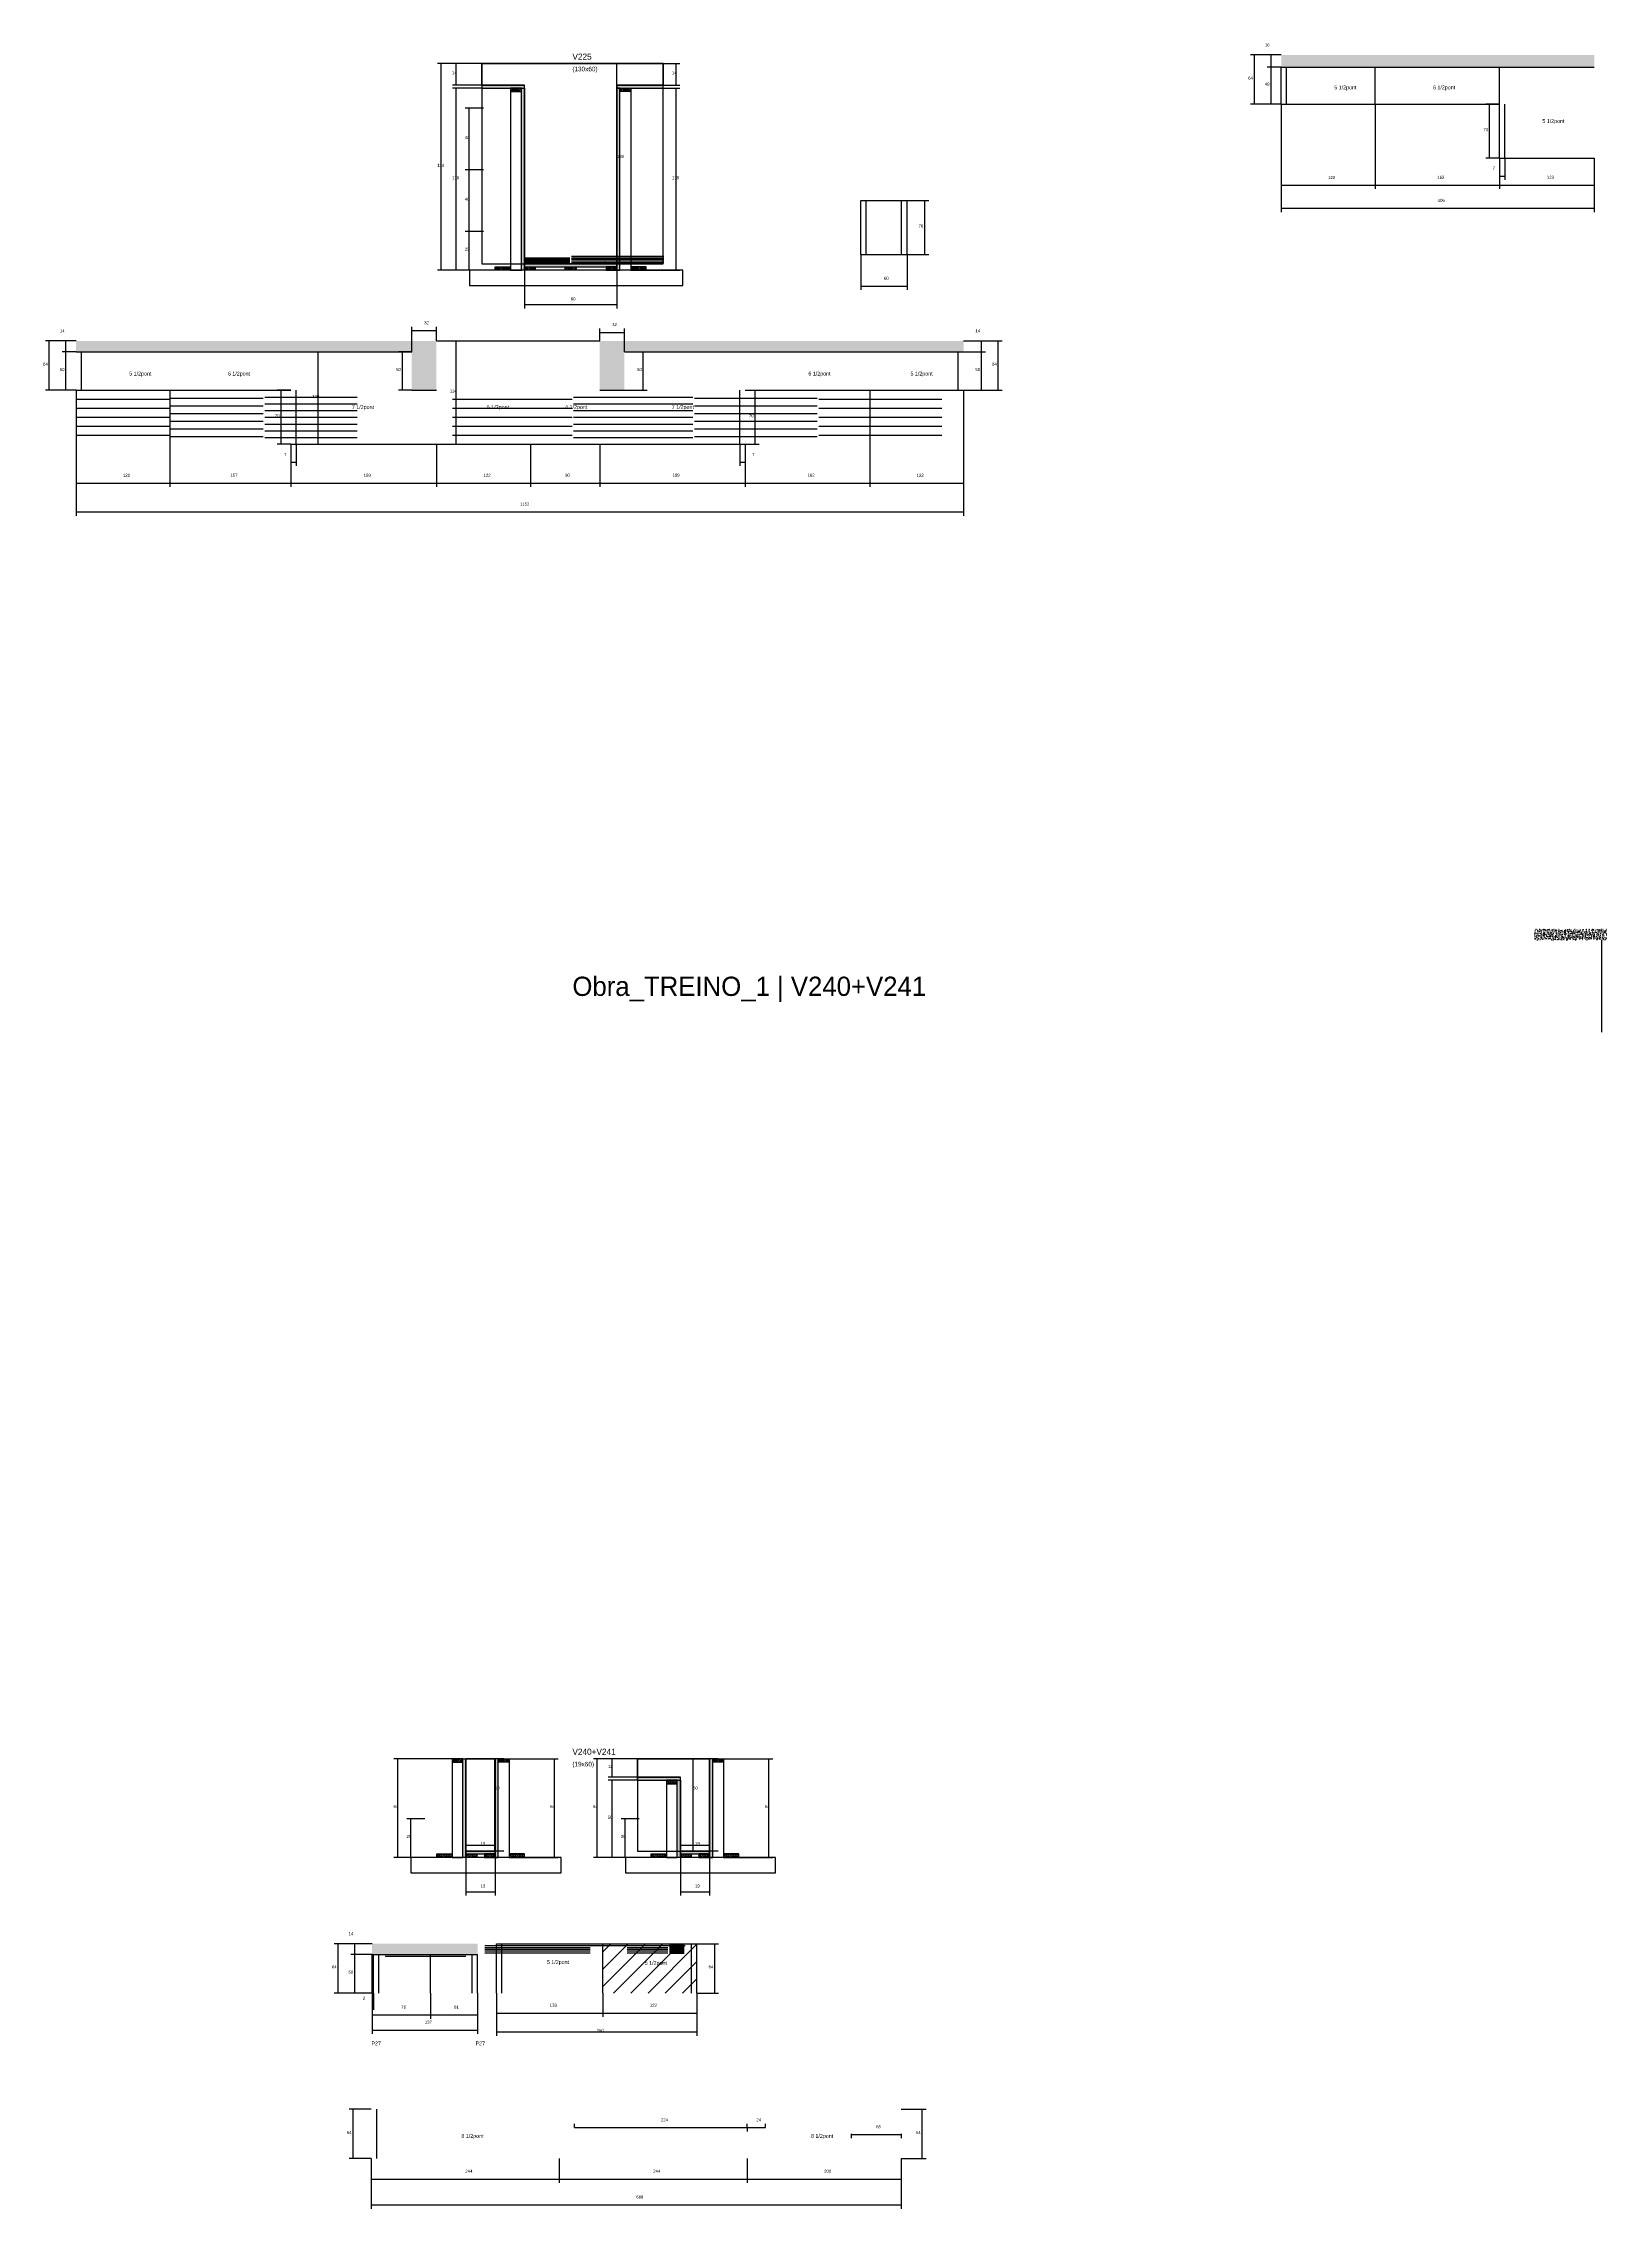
# Model space of a CAD drawing. Header units: metres. Extents: x -2848 to 22762, y -49062 to 1016.
# Drawn here: x 12113 to 14143, y -18184 to -15374 of the extents above; entities that cross this region are included whole.
import ezdxf

# ---------------------------------------------------------------- set-up
doc = ezdxf.new("R2010")
doc.units = ezdxf.units.M
for name, color, linetype in [('CONCRETO', 251, 'Continuous'), ('COTA', 4, 'Continuous'), ('Cota Seção (2x)', 4, 'Continuous'), ('Hachura', 253, 'Continuous'), ('LABEL_ID', 3, 'Continuous'), ('Madeira', 126, 'Continuous'), ('NOMENCLATURA', 7, 'Continuous'), ('Painéis', 200, 'Continuous'), ('REAPROVEITAMENTO', 251, 'Continuous'), ('SARR_2.2x7', 40, 'Continuous'), ('Texto Seção', 7, 'Continuous')]:
    doc.layers.add(name, color=color, linetype=linetype)

msp = doc.modelspace()

# ---------------------------------------------------------------- hatches: boundary and pattern name
at = {"layer": 'COTA'}
h = msp.add_hatch(dxfattribs=at)
h.set_pattern_fill('AR-CONC', scale=0.03)
h.paths.add_polyline_path([(14126.8, -15404.7), (14126.8, -15388.7), (14126.8, -15388.7), (13720.3, -15388.7), (13720.3, -15388.7), (13720.3, -15404.7), (13720.3, -15404.7), (14126.8, -15404.7)])
h = msp.add_hatch(dxfattribs=at)
h.set_pattern_fill('AR-CONC', scale=0.03)
h.paths.add_polyline_path([(12155.5, -15774), (12591.5, -15774), (12591.5, -15774), (12591.5, -15824), (12591.5, -15824), (12623.5, -15824), (12623.5, -15824), (12623.5, -15760), (12623.5, -15760), (12155.5, -15760), (12155.5, -15760), (12155.5, -15774)])
h = msp.add_hatch(dxfattribs=at)
h.set_pattern_fill('AR-CONC', scale=0.03)
h.paths.add_polyline_path([(13308, -15774), (12867.5, -15774), (12867.5, -15774), (12867.5, -15824), (12867.5, -15824), (12835.5, -15824), (12835.5, -15824), (12835.5, -15760), (12835.5, -15760), (13308, -15760), (13308, -15760), (13308, -15774)])
h = msp.add_hatch(dxfattribs=at)
h.set_pattern_fill('AR-CONC', scale=0.03)
h.paths.add_polyline_path([(14049, -16523.2), (14049, -16537.2), (14049, -16537.2), (14143, -16537.2), (14143, -16537.2), (14143, -16523.2), (14143, -16523.2), (14049, -16523.2)])
h = msp.add_hatch(dxfattribs=at)
h.set_pattern_fill('AR-CONC', scale=0.03)
h.paths.add_polyline_path([(12676.8, -17840.1), (12539.8, -17840.1), (12539.8, -17840.1), (12539.8, -17854.1), (12539.8, -17854.1), (12676.8, -17854.1), (12676.8, -17854.1), (12676.8, -17840.1)])
at = {"layer": 'Hachura'}
h = msp.add_hatch(color=8, dxfattribs=at)
h.dxf.hatch_style = 1
h.paths.add_polyline_path([(12737.8, -15432), (12737.8, -15428), (12737.8, -15428), (12682.2, -15428), (12682.2, -15428), (12682.2, -15432), (12682.2, -15432), (12737.8, -15432)])
h = msp.add_hatch(color=8, dxfattribs=at)
h.dxf.hatch_style = 1
h.paths.add_polyline_path([(12917.8, -15432), (12917.8, -15428), (12917.8, -15428), (12857.8, -15428), (12857.8, -15428), (12857.8, -15432), (12857.8, -15432), (12917.8, -15432)])
h = msp.add_hatch(dxfattribs=at)
h.set_pattern_fill('ANSI31', scale=0.5)
h.paths.add_polyline_path([(12733.8, -15436.4), (12733.8, -15432), (12733.8, -15432), (12719.8, -15432), (12719.8, -15432), (12719.8, -15436.4), (12719.8, -15436.4), (12733.8, -15436.4)])
h = msp.add_hatch(color=8, dxfattribs=at)
h.dxf.hatch_style = 1
h.paths.add_polyline_path([(12733.8, -15432), (12737.8, -15432), (12737.8, -15432), (12737.8, -15668), (12737.8, -15668), (12733.8, -15668), (12733.8, -15668), (12733.8, -15432)])
h = msp.add_hatch(color=8, dxfattribs=at)
h.dxf.hatch_style = 1
h.paths.add_polyline_path([(12861.8, -15432), (12857.8, -15432), (12857.8, -15432), (12857.8, -15668), (12857.8, -15668), (12861.8, -15668), (12861.8, -15668), (12861.8, -15432)])
h = msp.add_hatch(dxfattribs=at)
h.set_pattern_fill('ANSI31', scale=0.5)
h.paths.add_polyline_path([(12861.8, -15436.4), (12861.8, -15432), (12861.8, -15432), (12875.8, -15432), (12875.8, -15432), (12875.8, -15436.4), (12875.8, -15436.4), (12861.8, -15436.4)])
h = msp.add_hatch(dxfattribs=at)
h.set_pattern_fill('ANSI31', scale=0.5)
h.paths.add_polyline_path([(12699.8, -15668), (12699.8, -15663.6), (12699.8, -15663.6), (12719.8, -15663.6), (12719.8, -15663.6), (12719.8, -15668), (12719.8, -15668), (12699.8, -15668)])
h = msp.add_hatch(color=8, dxfattribs=at)
h.dxf.hatch_style = 1
h.paths.add_polyline_path([(12857.8, -15663.6), (12857.8, -15660), (12857.8, -15660), (12737.8, -15660), (12737.8, -15660), (12737.8, -15663.6), (12737.8, -15663.6), (12857.8, -15663.6)])
h = msp.add_hatch(dxfattribs=at)
h.set_pattern_fill('ANSI31', scale=0.5)
h.paths.add_polyline_path([(12737.8, -15668), (12737.8, -15663.6), (12737.8, -15663.6), (12751.8, -15663.6), (12751.8, -15663.6), (12751.8, -15668), (12751.8, -15668), (12737.8, -15668)])
h = msp.add_hatch(dxfattribs=at)
h.set_pattern_fill('ANSI31', scale=0.5)
h.paths.add_polyline_path([(12790.8, -15668), (12790.8, -15663.6), (12790.8, -15663.6), (12804.8, -15663.6), (12804.8, -15663.6), (12804.8, -15668), (12804.8, -15668), (12790.8, -15668)])
h = msp.add_hatch(dxfattribs=at)
h.set_pattern_fill('ANSI31', scale=0.5)
h.paths.add_polyline_path([(12857.8, -15668), (12857.8, -15663.6), (12857.8, -15663.6), (12843.8, -15663.6), (12843.8, -15663.6), (12843.8, -15668), (12843.8, -15668), (12857.8, -15668)])
h = msp.add_hatch(dxfattribs=at)
h.set_pattern_fill('ANSI31', scale=0.5)
h.paths.add_polyline_path([(12895.8, -15668), (12895.8, -15663.6), (12895.8, -15663.6), (12875.8, -15663.6), (12875.8, -15663.6), (12875.8, -15668), (12875.8, -15668), (12895.8, -15668)])
h = msp.add_hatch(dxfattribs=at)
h.set_pattern_fill('ANSI31', scale=0.5)
h.paths.add_polyline_path([(12657.8, -17604.4), (12657.8, -17600), (12657.8, -17600), (12643.8, -17600), (12643.8, -17600), (12643.8, -17604.4), (12643.8, -17604.4), (12657.8, -17604.4)])
h = msp.add_hatch(color=8, dxfattribs=at)
h.dxf.hatch_style = 1
h.paths.add_polyline_path([(12657.8, -17600), (12661.8, -17600), (12661.8, -17600), (12661.8, -17728), (12661.8, -17728), (12657.8, -17728), (12657.8, -17728), (12657.8, -17600)])
h = msp.add_hatch(color=8, dxfattribs=at)
h.dxf.hatch_style = 1
h.paths.add_polyline_path([(12703.8, -17600), (12699.8, -17600), (12699.8, -17600), (12699.8, -17728), (12699.8, -17728), (12703.8, -17728), (12703.8, -17728), (12703.8, -17600)])
h = msp.add_hatch(dxfattribs=at)
h.set_pattern_fill('ANSI31', scale=0.5)
h.paths.add_polyline_path([(12703.8, -17604.4), (12703.8, -17600), (12703.8, -17600), (12717.8, -17600), (12717.8, -17600), (12717.8, -17604.4), (12717.8, -17604.4), (12703.8, -17604.4)])
h = msp.add_hatch(color=8, dxfattribs=at)
h.dxf.hatch_style = 1
h.paths.add_polyline_path([(12982.2, -17600), (12978.2, -17600), (12978.2, -17600), (12978.2, -17728), (12978.2, -17728), (12982.2, -17728), (12982.2, -17728), (12982.2, -17600)])
h = msp.add_hatch(dxfattribs=at)
h.set_pattern_fill('ANSI31', scale=0.5)
h.paths.add_polyline_path([(12982.2, -17604.4), (12982.2, -17600), (12982.2, -17600), (12996.2, -17600), (12996.2, -17600), (12996.2, -17604.4), (12996.2, -17604.4), (12982.2, -17604.4)])
h = msp.add_hatch(color=8, dxfattribs=at)
h.dxf.hatch_style = 1
h.paths.add_polyline_path([(12940.2, -17628), (12940.2, -17624), (12940.2, -17624), (12884.6, -17624), (12884.6, -17624), (12884.6, -17628), (12884.6, -17628), (12940.2, -17628)])
h = msp.add_hatch(dxfattribs=at)
h.set_pattern_fill('ANSI31', scale=0.5)
h.paths.add_polyline_path([(12936.2, -17632.4), (12936.2, -17628), (12936.2, -17628), (12922.2, -17628), (12922.2, -17628), (12922.2, -17632.4), (12922.2, -17632.4), (12936.2, -17632.4)])
h = msp.add_hatch(color=8, dxfattribs=at)
h.dxf.hatch_style = 1
h.paths.add_polyline_path([(12936.2, -17628), (12940.2, -17628), (12940.2, -17628), (12940.2, -17728), (12940.2, -17728), (12936.2, -17728), (12936.2, -17728), (12936.2, -17628)])
h = msp.add_hatch(dxfattribs=at)
h.set_pattern_fill('ANSI31', scale=0.5)
h.paths.add_polyline_path([(12623.8, -17728), (12623.8, -17723.6), (12623.8, -17723.6), (12643.8, -17723.6), (12643.8, -17723.6), (12643.8, -17728), (12643.8, -17728), (12623.8, -17728)])
h = msp.add_hatch(color=8, dxfattribs=at)
h.dxf.hatch_style = 1
h.paths.add_polyline_path([(12699.8, -17723.6), (12699.8, -17720), (12699.8, -17720), (12661.8, -17720), (12661.8, -17720), (12661.8, -17723.6), (12661.8, -17723.6), (12699.8, -17723.6)])
h = msp.add_hatch(dxfattribs=at)
h.set_pattern_fill('ANSI31', scale=0.5)
h.paths.add_polyline_path([(12661.8, -17728), (12661.8, -17723.6), (12661.8, -17723.6), (12675.8, -17723.6), (12675.8, -17723.6), (12675.8, -17728), (12675.8, -17728), (12661.8, -17728)])
h = msp.add_hatch(dxfattribs=at)
h.set_pattern_fill('ANSI31', scale=0.5)
h.paths.add_polyline_path([(12699.8, -17728), (12699.8, -17723.6), (12699.8, -17723.6), (12685.8, -17723.6), (12685.8, -17723.6), (12685.8, -17728), (12685.8, -17728), (12699.8, -17728)])
h = msp.add_hatch(dxfattribs=at)
h.set_pattern_fill('ANSI31', scale=0.5)
h.paths.add_polyline_path([(12737.8, -17728), (12737.8, -17723.6), (12737.8, -17723.6), (12717.8, -17723.6), (12717.8, -17723.6), (12717.8, -17728), (12717.8, -17728), (12737.8, -17728)])
h = msp.add_hatch(dxfattribs=at)
h.set_pattern_fill('ANSI31', scale=0.5)
h.paths.add_polyline_path([(12902.2, -17728), (12902.2, -17723.6), (12902.2, -17723.6), (12922.2, -17723.6), (12922.2, -17723.6), (12922.2, -17728), (12922.2, -17728), (12902.2, -17728)])
h = msp.add_hatch(color=8, dxfattribs=at)
h.dxf.hatch_style = 1
h.paths.add_polyline_path([(12978.2, -17723.6), (12978.2, -17720), (12978.2, -17720), (12940.2, -17720), (12940.2, -17720), (12940.2, -17723.6), (12940.2, -17723.6), (12978.2, -17723.6)])
h = msp.add_hatch(dxfattribs=at)
h.set_pattern_fill('ANSI31', scale=0.5)
h.paths.add_polyline_path([(12940.2, -17728), (12940.2, -17723.6), (12940.2, -17723.6), (12954.2, -17723.6), (12954.2, -17723.6), (12954.2, -17728), (12954.2, -17728), (12940.2, -17728)])
h = msp.add_hatch(dxfattribs=at)
h.set_pattern_fill('ANSI31', scale=0.5)
h.paths.add_polyline_path([(12978.2, -17728), (12978.2, -17723.6), (12978.2, -17723.6), (12964.2, -17723.6), (12964.2, -17723.6), (12964.2, -17728), (12964.2, -17728), (12978.2, -17728)])
h = msp.add_hatch(dxfattribs=at)
h.set_pattern_fill('ANSI31', scale=0.5)
h.paths.add_polyline_path([(13016.2, -17728), (13016.2, -17723.6), (13016.2, -17723.6), (12996.2, -17723.6), (12996.2, -17723.6), (12996.2, -17728), (12996.2, -17728), (13016.2, -17728)])
at = {"layer": 'REAPROVEITAMENTO'}
h = msp.add_hatch(dxfattribs=at)
h.set_pattern_fill('ANSI31', scale=5)
h.paths.add_polyline_path([(12839.5, -17840.1), (12839.5, -17904.1), (12839.5, -17904.1), (12961.5, -17904.1), (12961.5, -17904.1), (12961.5, -17840.1), (12961.5, -17840.1), (12839.5, -17840.1)])

# ---------------------------------------------------------------- linework, layer by layer
at = {"layer": 'CONCRETO'}
for points in [[(12682.2, -15428), (12682.2, -15400), (12917.8, -15400), (12917.8, -15428), (12857.8, -15428), (12857.8, -15660), (12737.8, -15660), (12737.8, -15428)], [(12682.2, -15660), (12917.8, -15660), (12917.8, -15400), (12682.2, -15400)], [(12661.8, -17600), (12661.8, -17600), (12699.8, -17600), (12699.8, -17628), (12699.8, -17628), (12699.8, -17720), (12661.8, -17720), (12661.8, -17600)], [(12661.8, -17720), (12699.8, -17720), (12699.8, -17600), (12661.8, -17600)], [(12884.6, -17624), (12884.6, -17600), (12978.2, -17600), (12978.2, -17628), (12978.2, -17628), (12978.2, -17720), (12940.2, -17720), (12940.2, -17624)], [(12884.6, -17720), (12978.2, -17720), (12978.2, -17600), (12884.6, -17600)]]:
    msp.add_lwpolyline(points, close=True, dxfattribs=at)
at = {"layer": 'COTA'}
for p, q in [((12682.2, -15400), (12624.8, -15400)), ((12629.8, -15668), (12629.8, -15400)), ((12682.2, -15400), (12644.1, -15400)), ((12649.1, -15428), (12649.1, -15400)), ((12917.8, -15400), (12939.6, -15400)), ((12934.6, -15428), (12934.6, -15400)), ((13720.3, -15388.7), (13680.6, -15388.7)), ((13685.6, -15452.7), (13685.6, -15388.7)), ((13720.3, -15388.7), (13702.2, -15388.7)), ((13707.2, -15404.7), (13707.2, -15388.7)), ((12682.2, -15428), (12644.1, -15428)), ((12917.8, -15428), (12939.6, -15428)), ((13720.3, -15404.7), (13702.2, -15404.7)), ((12682.2, -15432), (12644.1, -15432)), ((12649.1, -15668), (12649.1, -15432)), ((12917.8, -15432), (12939.6, -15432)), ((12934.6, -15668), (12934.6, -15432)), ((13720.3, -15452.7), (13680.6, -15452.7)), ((13720.3, -15452.7), (13720.3, -15562.7)), ((13842.3, -15452.7), (13842.3, -15562.7)), ((13842.3, -15452.7), (13842.3, -15562.7)), ((12684.5, -15458), (12660.9, -15458)), ((12665.9, -15538), (12665.9, -15458)), ((12684.5, -15538), (12660.9, -15538)), ((12684.5, -15538), (12660.9, -15538)), ((12665.9, -15618), (12665.9, -15538)), ((14003.8, -15522.7), (14003.8, -15562.7)), ((14003.8, -15522.7), (14003.8, -15550.9)), ((14010.8, -15522.7), (14010.8, -15550.9)), ((13720.3, -15557.7), (13842.3, -15557.7)), ((13842.3, -15557.7), (14003.8, -15557.7)), ((14003.8, -15545.9), (14010.8, -15545.9)), ((12684.5, -15618), (12660.9, -15618)), ((12684.5, -15618), (12660.9, -15618)), ((12665.9, -15668), (12665.9, -15618)), ((13174.5, -15647.8), (13174.5, -15693.7)), ((13234.5, -15647.8), (13234.5, -15693.7)), ((12704.2, -15668), (12624.8, -15668)), ((12704.2, -15668), (12644.1, -15668)), ((12684.5, -15668), (12660.9, -15668)), ((12737.8, -15668), (12737.8, -15717.7)), ((12857.8, -15668), (12857.8, -15717.7)), ((12891.4, -15668), (12939.6, -15668)), ((13174.5, -15688.7), (13234.5, -15688.7)), ((12737.8, -15712.7), (12857.8, -15712.7)), ((12155.5, -15760), (12115.8, -15760)), ((12120.8, -15824), (12120.8, -15760)), ((12155.5, -15760), (12137.4, -15760)), ((12142.4, -15774), (12142.4, -15760)), ((13308, -15760), (13336.4, -15760)), ((13308, -15760), (13358, -15760)), ((13331.4, -15774), (13331.4, -15760)), ((13353, -15824), (13353, -15760)), ((12155.5, -15774), (12137.4, -15774)), ((13308, -15774), (13336.4, -15774)), ((12155.5, -15824), (12115.8, -15824)), ((12155.5, -15824), (12155.5, -15949.3)), ((12155.5, -15824), (12155.5, -15986.8)), ((12277.5, -15824), (12277.5, -15949.3)), ((12277.5, -15824), (12277.5, -15949.3)), ((13186, -15824), (13186, -15949.3)), ((13186, -15824), (13186, -15949.3)), ((13308, -15824), (13308, -15986.8)), ((13308, -15824), (13308, -15949.3)), ((13308, -15824), (13358, -15824)), ((12434.5, -15894), (12434.5, -15949.3)), ((12434.5, -15894), (12434.5, -15922.2)), ((12441.5, -15894), (12441.5, -15922.2)), ((13017.5, -15894), (13017.5, -15922.2)), ((13024.5, -15894), (13024.5, -15949.3)), ((13024.5, -15894), (13024.5, -15922.2)), ((12434.5, -15917.2), (12441.5, -15917.2)), ((13017.5, -15917.2), (13024.5, -15917.2)), ((12155.5, -15944.3), (12277.5, -15944.3)), ((12277.5, -15944.3), (12434.5, -15944.3)), ((13024.5, -15944.3), (13186, -15944.3)), ((13186, -15944.3), (13308, -15944.3)), ((12155.5, -15981.8), (13308, -15981.8)), ((12643.8, -17600), (12568.2, -17600)), ((12573.2, -17728), (12573.2, -17600)), ((12717.8, -17600), (12781.7, -17600)), ((12776.7, -17728), (12776.7, -17600)), ((12884.6, -17600), (12827.2, -17600)), ((12832.2, -17728), (12832.2, -17600)), ((12884.6, -17600), (12846.6, -17600)), ((12851.6, -17624), (12851.6, -17600)), ((12996.2, -17600), (13060.1, -17600)), ((13055.1, -17728), (13055.1, -17600)), ((12884.6, -17624), (12846.6, -17624)), ((12884.6, -17628), (12846.6, -17628)), ((12851.6, -17728), (12851.6, -17628)), ((12608.5, -17678), (12585, -17678)), ((12590, -17728), (12590, -17678)), ((12886.9, -17678), (12863.4, -17678)), ((12868.4, -17728), (12868.4, -17678)), ((12628.2, -17728), (12568.2, -17728)), ((12608.5, -17728), (12585, -17728)), ((12661.8, -17728), (12661.8, -17777.7)), ((12699.8, -17728), (12699.8, -17777.7)), ((12733.4, -17728), (12781.7, -17728)), ((12906.6, -17728), (12827.2, -17728)), ((12906.6, -17728), (12846.6, -17728)), ((12886.9, -17728), (12863.4, -17728)), ((12940.2, -17728), (12940.2, -17777.7)), ((12978.2, -17728), (12978.2, -17777.7)), ((13011.8, -17728), (13060.1, -17728)), ((12661.8, -17772.7), (12699.8, -17772.7)), ((12940.2, -17772.7), (12978.2, -17772.7)), ((12539.8, -17840.1), (12490.8, -17840.1)), ((12495.8, -17904.1), (12495.8, -17840.1)), ((12539.8, -17840.1), (12512.4, -17840.1)), ((12517.4, -17854.1), (12517.4, -17840.1)), ((12961.5, -17840.1), (12989.9, -17840.1)), ((12984.9, -17904.1), (12984.9, -17840.1)), ((12539.8, -17854.1), (12512.4, -17854.1)), ((12539.8, -17854.1), (12512.4, -17854.1)), ((12517.4, -17904.1), (12517.4, -17854.1)), ((12539.8, -17904.1), (12490.8, -17904.1)), ((12539.8, -17904.1), (12512.4, -17904.1)), ((12539.8, -17904.1), (12539.8, -17937.4)), ((12539.8, -17904.1), (12539.8, -17957.2)), ((12539.8, -17904.1), (12539.8, -17925.8)), ((12539.8, -17920.8), (12541.8, -17920.8)), ((12541.8, -17904.1), (12541.8, -17925.8)), ((12615.8, -17904.1), (12615.8, -17937.4)), ((12615.8, -17904.1), (12615.8, -17937.4)), ((12676.8, -17904.1), (12676.8, -17937.4)), ((12676.8, -17904.1), (12676.8, -17957.2)), ((12701.5, -17904.1), (12701.5, -17935.1)), ((12701.5, -17904.1), (12701.5, -17959.6)), ((12839.5, -17904.1), (12839.5, -17935.1)), ((12839.5, -17904.1), (12839.5, -17935.1)), ((12961.5, -17904.1), (12961.5, -17935.1)), ((12961.5, -17904.1), (12961.5, -17959.6)), ((12961.5, -17904.1), (12989.9, -17904.1)), ((12539.8, -17932.4), (12615.8, -17932.4)), ((12539.8, -17952.2), (12676.8, -17952.2)), ((12615.8, -17932.4), (12676.8, -17932.4)), ((12701.5, -17930.1), (12839.5, -17930.1)), ((12701.5, -17954.6), (12961.5, -17954.6)), ((12839.5, -17930.1), (12961.5, -17930.1)), ((12538.9, -18119), (12538.9, -18184)), ((12538.9, -18119), (12538.9, -18150.5)), ((12782.9, -18119), (12782.9, -18150.5)), ((12782.9, -18119), (12782.9, -18150.5)), ((13026.9, -18119), (13026.9, -18150.5)), ((13026.9, -18119), (13026.9, -18150.5)), ((13226.9, -18119), (13226.9, -18150.5)), ((13226.9, -18119), (13226.9, -18184)), ((12538.9, -18145.5), (12782.9, -18145.5)), ((12782.9, -18145.5), (13026.9, -18145.5)), ((13026.9, -18145.5), (13226.9, -18145.5)), ((12538.9, -18179), (13226.9, -18179))]:
    msp.add_line(p, q, dxfattribs=at)
at = {"layer": 'Cota Seção (2x)'}
for p, q in [((12868.8, -15400), (12852.8, -15400)), ((12857.8, -15660), (12857.8, -15400)), ((13720.3, -15404.7), (13702.2, -15404.7)), ((13707.2, -15452.7), (13707.2, -15404.7)), ((13720.3, -15452.7), (13702.2, -15452.7)), ((13720.3, -15452.7), (13720.3, -15592.7)), ((14003.8, -15452.7), (13986, -15452.7)), ((13991, -15522.7), (13991, -15452.7)), ((14003.8, -15522.7), (13986, -15522.7)), ((14003.8, -15522.7), (14003.8, -15562.7)), ((14126.8, -15522.7), (14126.8, -15562.7)), ((14126.8, -15522.7), (14126.8, -15592.7)), ((14003.8, -15557.7), (14126.8, -15557.7)), ((13234.5, -15577.8), (13262.6, -15577.8)), ((13257.6, -15647.8), (13257.6, -15577.8)), ((13720.3, -15587.7), (14126.8, -15587.7)), ((13234.5, -15647.8), (13262.6, -15647.8)), ((12737.8, -15668), (12737.8, -15655)), ((12737.8, -15660), (12857.8, -15660)), ((12868.8, -15660), (12852.8, -15660)), ((12857.8, -15668), (12857.8, -15655)), ((12591.5, -15774), (12591.5, -15741.4)), ((12591.5, -15746.4), (12623.5, -15746.4)), ((12623.5, -15760), (12623.5, -15741.4)), ((12647.1, -15760), (12654.1, -15760)), ((12649.1, -15894), (12649.1, -15760)), ((12835.5, -15760), (12835.5, -15743.8)), ((12835.5, -15748.8), (12867.5, -15748.8)), ((12867.5, -15774), (12867.5, -15743.8)), ((12155.5, -15774), (12137.4, -15774)), ((12142.4, -15824), (12142.4, -15774)), ((12465.6, -15774), (12475.1, -15774)), ((12470.1, -15894), (12470.1, -15774)), ((12591.5, -15774), (12574.2, -15774)), ((12579.2, -15824), (12579.2, -15774)), ((12867.5, -15774), (12897.1, -15774)), ((12892.1, -15824), (12892.1, -15774)), ((13308, -15774), (13336.4, -15774)), ((13331.4, -15824), (13331.4, -15774)), ((12155.5, -15824), (12137.4, -15824)), ((12434.5, -15824), (12416.7, -15824)), ((12421.7, -15894), (12421.7, -15824)), ((12591.5, -15824), (12574.2, -15824)), ((12867.5, -15824), (12897.1, -15824)), ((13024.5, -15824), (13042.3, -15824)), ((13037.3, -15894), (13037.3, -15824)), ((13308, -15824), (13336.4, -15824)), ((12434.5, -15894), (12416.7, -15894)), ((12434.5, -15894), (12434.5, -15949.3)), ((12465.6, -15894), (12475.1, -15894)), ((12623.5, -15894), (12623.5, -15949.3)), ((12623.5, -15894), (12623.5, -15949.3)), ((12647.1, -15894), (12654.1, -15894)), ((12745.5, -15894), (12745.5, -15949.3)), ((12745.5, -15894), (12745.5, -15949.3)), ((12835.5, -15894), (12835.5, -15949.3)), ((12835.5, -15894), (12835.5, -15949.3)), ((13024.5, -15894), (13042.3, -15894)), ((13024.5, -15894), (13024.5, -15949.3)), ((12434.5, -15944.3), (12623.5, -15944.3)), ((12623.5, -15944.3), (12745.5, -15944.3)), ((12745.5, -15944.3), (12835.5, -15944.3)), ((12835.5, -15944.3), (13024.5, -15944.3)), ((12710.8, -17600), (12694.3, -17600)), ((12699.3, -17720), (12699.3, -17600)), ((12989.2, -17600), (12951.7, -17600)), ((12956.7, -17720), (12956.7, -17600)), ((12661.8, -17728), (12661.8, -17707)), ((12661.8, -17712), (12699.8, -17712)), ((12710.8, -17720), (12694.3, -17720)), ((12699.8, -17728), (12699.8, -17707)), ((12940.2, -17728), (12940.2, -17707)), ((12940.2, -17712), (12978.2, -17712)), ((12989.2, -17720), (12951.7, -17720)), ((12978.2, -17728), (12978.2, -17707)), ((12538.9, -18055), (12510.2, -18055)), ((12515.2, -18119), (12515.2, -18055)), ((13226.9, -18055), (13259.2, -18055)), ((13254.2, -18119), (13254.2, -18055)), ((12802.9, -18078.8), (12802.9, -18073.8)), ((12802.9, -18078.8), (13026.9, -18078.8)), ((13026.9, -18078.8), (13026.9, -18073.8)), ((13026.9, -18078.1), (13026.9, -18083.8)), ((13026.9, -18078.8), (13050.9, -18078.8)), ((13050.9, -18078.8), (13050.9, -18073.8)), ((13161.9, -18087), (13161.9, -18092.6)), ((13161.9, -18087.6), (13226.9, -18087.6)), ((13226.9, -18087), (13226.9, -18092.6)), ((12538.9, -18119), (12510.2, -18119)), ((13226.9, -18119), (13259.2, -18119))]:
    msp.add_line(p, q, dxfattribs=at)
at = {"layer": 'Madeira'}
for points in [[(12733.8, -15436.4), (12733.8, -15432), (12719.8, -15432), (12719.8, -15436.4)], [(12733.8, -15432), (12719.8, -15432), (12719.8, -15668), (12733.8, -15668)], [(12861.8, -15436.4), (12861.8, -15432), (12875.8, -15432), (12875.8, -15436.4)], [(12861.8, -15432), (12875.8, -15432), (12875.8, -15668), (12861.8, -15668)], [(12666.3, -15688), (12943.5, -15688), (12943.5, -15668), (12666.3, -15668)], [(12699.8, -15668), (12699.8, -15663.6), (12719.8, -15663.6), (12719.8, -15668)], [(12737.8, -15668), (12737.8, -15663.6), (12751.8, -15663.6), (12751.8, -15668)], [(12790.8, -15668), (12790.8, -15663.6), (12804.8, -15663.6), (12804.8, -15668)], [(12857.8, -15668), (12857.8, -15663.6), (12843.8, -15663.6), (12843.8, -15668)], [(12895.8, -15668), (12895.8, -15663.6), (12875.8, -15663.6), (12875.8, -15668)], [(12657.8, -17604.4), (12657.8, -17600), (12643.8, -17600), (12643.8, -17604.4)], [(12657.8, -17600), (12643.8, -17600), (12643.8, -17728), (12657.8, -17728)], [(12703.8, -17604.4), (12703.8, -17600), (12717.8, -17600), (12717.8, -17604.4)], [(12703.8, -17600), (12717.8, -17600), (12717.8, -17728), (12703.8, -17728)], [(12982.2, -17604.4), (12982.2, -17600), (12996.2, -17600), (12996.2, -17604.4)], [(12982.2, -17600), (12996.2, -17600), (12996.2, -17728), (12982.2, -17728)], [(12936.2, -17632.4), (12936.2, -17628), (12922.2, -17628), (12922.2, -17632.4)], [(12936.2, -17628), (12922.2, -17628), (12922.2, -17728), (12936.2, -17728)], [(12590.4, -17748), (12785.6, -17748), (12785.6, -17728), (12590.4, -17728)], [(12623.8, -17728), (12623.8, -17723.6), (12643.8, -17723.6), (12643.8, -17728)], [(12661.8, -17728), (12661.8, -17723.6), (12675.8, -17723.6), (12675.8, -17728)], [(12699.8, -17728), (12699.8, -17723.6), (12685.8, -17723.6), (12685.8, -17728)], [(12737.8, -17728), (12737.8, -17723.6), (12717.8, -17723.6), (12717.8, -17728)], [(12868.8, -17748), (13063.9, -17748), (13063.9, -17728), (12868.8, -17728)], [(12902.2, -17728), (12902.2, -17723.6), (12922.2, -17723.6), (12922.2, -17728)], [(12940.2, -17728), (12940.2, -17723.6), (12954.2, -17723.6), (12954.2, -17728)], [(12978.2, -17728), (12978.2, -17723.6), (12964.2, -17723.6), (12964.2, -17728)], [(13016.2, -17728), (13016.2, -17723.6), (12996.2, -17723.6), (12996.2, -17728)]]:
    msp.add_lwpolyline(points, close=True, dxfattribs=at)
at = {"layer": 'Painéis'}
for p, q in [((12682.2, -15428), (12737.8, -15428)), ((12737.8, -15432), (12737.8, -15428)), ((12857.8, -15428), (12917.8, -15428)), ((12857.8, -15432), (12857.8, -15428)), ((12917.8, -15432), (12917.8, -15428)), ((13720.3, -15404.7), (14003.8, -15404.7)), ((13720.3, -15452.7), (13720.3, -15404.7)), ((13842.3, -15452.7), (13842.3, -15404.7)), ((14003.8, -15404.7), (14126.8, -15404.7)), ((14003.8, -15452.7), (14003.8, -15404.7)), ((12737.8, -15668), (12737.8, -15432)), ((12857.8, -15668), (12857.8, -15432)), ((13720.3, -15452.7), (14003.8, -15452.7)), ((14003.8, -15522.7), (14003.8, -15452.7)), ((14003.8, -15522.7), (14126.8, -15522.7)), ((14003.8, -15522.7), (14126.8, -15522.7)), ((13174.5, -15577.8), (13234.5, -15577.8)), ((13174.5, -15647.8), (13174.5, -15577.8)), ((13174.5, -15577.8), (13234.5, -15577.8)), ((13234.5, -15647.8), (13234.5, -15577.8)), ((13174.5, -15647.8), (13234.5, -15647.8)), ((13174.5, -15647.8), (13234.5, -15647.8)), ((12737.8, -15660), (12857.8, -15660)), ((12737.8, -15663.6), (12737.8, -15660)), ((12737.8, -15660), (12857.8, -15660)), ((12857.8, -15663.6), (12857.8, -15660)), ((12623.5, -15760), (12835.5, -15760)), ((12155.5, -15774), (12434.5, -15774)), ((12434.5, -15774), (12591.5, -15774)), ((12867.5, -15774), (13024.5, -15774)), ((13024.5, -15774), (13308, -15774)), ((12155.5, -15824), (12434.5, -15824)), ((12591.5, -15824), (12623.5, -15824)), ((12835.5, -15824), (12867.5, -15824)), ((13024.5, -15824), (13308, -15824)), ((12434.5, -15894), (13024.5, -15894)), ((12661.8, -17728), (12661.8, -17600)), ((12699.8, -17728), (12699.8, -17600)), ((12884.6, -17624), (12940.2, -17624)), ((12884.6, -17628), (12884.6, -17624)), ((12940.2, -17628), (12940.2, -17624)), ((12940.2, -17728), (12940.2, -17628)), ((12661.8, -17720), (12699.8, -17720)), ((12661.8, -17723.6), (12661.8, -17720)), ((12699.8, -17723.6), (12699.8, -17720)), ((12940.2, -17720), (12978.2, -17720)), ((12940.2, -17723.6), (12940.2, -17720)), ((12701.5, -17840.1), (12961.5, -17840.1)), ((12701.5, -17904.1), (12701.5, -17840.1)), ((12839.5, -17904.1), (12839.5, -17840.1)), ((12961.5, -17904.1), (12961.5, -17840.1)), ((12539.8, -17854.1), (12676.8, -17854.1)), ((12539.8, -17904.1), (12539.8, -17854.1)), ((12541.8, -17904.1), (12541.8, -17854.1)), ((12615.8, -17904.1), (12615.8, -17854.1)), ((12676.8, -17904.1), (12676.8, -17854.1))]:
    msp.add_line(p, q, dxfattribs=at)
for points in [[(12737.8, -15432), (12737.8, -15428), (12682.2, -15428), (12682.2, -15432)], [(12917.8, -15432), (12917.8, -15428), (12857.8, -15428), (12857.8, -15432)], [(12733.8, -15432), (12737.8, -15432), (12737.8, -15668), (12733.8, -15668)], [(12861.8, -15432), (12857.8, -15432), (12857.8, -15668), (12861.8, -15668)], [(12857.8, -15663.6), (12857.8, -15660), (12737.8, -15660), (12737.8, -15663.6)], [(12657.8, -17600), (12661.8, -17600), (12661.8, -17728), (12657.8, -17728)], [(12703.8, -17600), (12699.8, -17600), (12699.8, -17728), (12703.8, -17728)], [(12982.2, -17600), (12978.2, -17600), (12978.2, -17728), (12982.2, -17728)], [(12940.2, -17628), (12940.2, -17624), (12884.6, -17624), (12884.6, -17628)], [(12936.2, -17628), (12940.2, -17628), (12940.2, -17728), (12936.2, -17728)], [(12699.8, -17723.6), (12699.8, -17720), (12661.8, -17720), (12661.8, -17723.6)], [(12978.2, -17723.6), (12978.2, -17720), (12940.2, -17720), (12940.2, -17723.6)]]:
    msp.add_lwpolyline(points, close=True, dxfattribs=at)
at = {"layer": 'SARR_2.2x7'}
for p, q in [((13727.3, -15452.7), (13727.3, -15404.7)), ((14010.8, -15522.7), (14010.8, -15452.7)), ((13181.5, -15647.8), (13181.5, -15577.8)), ((13227.5, -15647.8), (13227.5, -15577.8)), ((12738.8, -15652.1), (12796.8, -15652.1)), ((12738.8, -15653.4), (12796.8, -15653.4)), ((12798.8, -15649.8), (12918.8, -15649.8)), ((12798.8, -15651.9), (12918.8, -15651.9)), ((12738.8, -15654.7), (12796.8, -15654.7)), ((12738.8, -15656.1), (12796.8, -15656.1)), ((12738.8, -15657.4), (12796.8, -15657.4)), ((12738.8, -15658.7), (12796.8, -15658.7)), ((12798.8, -15653.9), (12918.8, -15653.9)), ((12798.8, -15655.9), (12918.8, -15655.9)), ((12798.8, -15658), (12918.8, -15658)), ((12162.5, -15824), (12162.5, -15774)), ((13301, -15824), (13301, -15774)), ((12156.5, -15835.7), (12276.5, -15835.7)), ((12156.5, -15847.3), (12276.5, -15847.3)), ((12278.5, -15834), (12398.5, -15834)), ((12278.5, -15844), (12398.5, -15844)), ((12400.5, -15832.8), (12520.5, -15832.8)), ((12400.5, -15841.5), (12520.5, -15841.5)), ((12400.5, -15850.2), (12520.5, -15850.2)), ((12441.5, -15894), (12441.5, -15824)), ((12644.5, -15835.7), (12799.5, -15835.7)), ((12644.5, -15847.3), (12799.5, -15847.3)), ((12801.5, -15832.8), (12956.5, -15832.8)), ((12801.5, -15841.5), (12956.5, -15841.5)), ((12801.5, -15850.2), (12956.5, -15850.2)), ((12958.5, -15834), (13118, -15834)), ((12958.5, -15844), (13118, -15844)), ((13017.5, -15894), (13017.5, -15824)), ((13120, -15835.7), (13279.5, -15835.7)), ((13120, -15847.3), (13279.5, -15847.3)), ((12156.5, -15859), (12276.5, -15859)), ((12156.5, -15870.7), (12276.5, -15870.7)), ((12278.5, -15854), (12398.5, -15854)), ((12278.5, -15864), (12398.5, -15864)), ((12278.5, -15874), (12398.5, -15874)), ((12400.5, -15859), (12520.5, -15859)), ((12400.5, -15867.8), (12520.5, -15867.8)), ((12400.5, -15876.5), (12520.5, -15876.5)), ((12644.5, -15859), (12799.5, -15859)), ((12644.5, -15870.7), (12799.5, -15870.7)), ((12801.5, -15859), (12956.5, -15859)), ((12801.5, -15867.8), (12956.5, -15867.8)), ((12801.5, -15876.5), (12956.5, -15876.5)), ((12958.5, -15854), (13118, -15854)), ((12958.5, -15864), (13118, -15864)), ((12958.5, -15874), (13118, -15874)), ((13120, -15859), (13279.5, -15859)), ((13120, -15870.7), (13279.5, -15870.7)), ((12156.5, -15882.3), (12276.5, -15882.3)), ((12278.5, -15884), (12398.5, -15884)), ((12400.5, -15885.2), (12520.5, -15885.2)), ((12644.5, -15882.3), (12799.5, -15882.3)), ((12801.5, -15885.2), (12956.5, -15885.2)), ((12958.5, -15884), (13118, -15884)), ((13120, -15882.3), (13279.5, -15882.3)), ((14136.5, -16657.2), (14136.5, -16537.2)), ((12686.1, -17842.4), (12823.1, -17842.4)), ((12686.1, -17844.8), (12823.1, -17844.8)), ((12708.5, -17904.1), (12708.5, -17840.1)), ((12716.5, -17842.3), (12839.5, -17842.3)), ((12839.5, -17842.3), (12946.5, -17842.3)), ((12871.1, -17842.4), (12924.1, -17842.4)), ((12871.1, -17844.8), (12924.1, -17844.8)), ((12926.1, -17841.7), (12945.1, -17841.7)), ((12926.1, -17843.2), (12945.1, -17843.2)), ((12926.1, -17844.8), (12945.1, -17844.8)), ((12954.5, -17904.1), (12954.5, -17840.1)), ((12548.8, -17904.1), (12548.8, -17854.1)), ((12556.8, -17856.3), (12615.8, -17856.3)), ((12615.8, -17856.3), (12661.8, -17856.3)), ((12669.8, -17904.1), (12669.8, -17854.1)), ((12686.1, -17847.1), (12823.1, -17847.1)), ((12686.1, -17849.4), (12823.1, -17849.4)), ((12686.1, -17851.8), (12823.1, -17851.8)), ((12871.1, -17847.1), (12924.1, -17847.1)), ((12871.1, -17849.4), (12924.1, -17849.4)), ((12871.1, -17851.8), (12924.1, -17851.8)), ((12926.1, -17846.3), (12945.1, -17846.3)), ((12926.1, -17847.9), (12945.1, -17847.9)), ((12926.1, -17849.4), (12945.1, -17849.4)), ((12926.1, -17851), (12945.1, -17851)), ((12926.1, -17852.5), (12945.1, -17852.5)), ((12545.9, -18119), (12545.9, -18055))]:
    msp.add_line(p, q, dxfattribs=at)

# ---------------------------------------------------------------- texts
at = {"layer": 'COTA'}
for s, p in [('16', (13699.1, -15377.7)), ('14', (12643.6, -15414)), ('14', (12929.1, -15414)), ('64', (13677.5, -15420.7)), ('40', (12660.4, -15498)), ('134', (12624.3, -15534)), ('7', (13994.9, -15537.8)), ('118', (12643.6, -15550)), ('118', (12929.1, -15550)), ('122', (13781.3, -15549.7)), ('162', (13923, -15549.6)), ('40', (12660.4, -15578)), ('25', (12660.4, -15643)), ('60', (13204.5, -15680.6)), ('60', (12797.8, -15707.2)), ('14', (12134.4, -15748.9)), ('14', (13323.3, -15748.9)), ('64', (12112.7, -15792)), ('64', (13344.9, -15792)), ('7', (12425.7, -15909.2)), ('7', (13033.4, -15909.2)), ('122', (12216.5, -15936.3)), ('157', (12356, -15936.2)), ('162', (13105.3, -15936.2)), ('122', (13247, -15936.3)), ('1152', (12731.8, -15973.7)), ('12', (12846.1, -17612)), ('64', (12567.7, -17664)), ('64', (12771.2, -17664)), ('64', (12826.7, -17664)), ('50', (12846.1, -17678)), ('64', (13049.6, -17664)), ('25', (12584.5, -17703)), ('25', (12862.9, -17703)), ('19', (12680.8, -17767.2)), ('19', (12959.2, -17767.2)), ('14', (12509.3, -17829.1)), ('64', (12487.7, -17872.1)), ('64', (12976.8, -17872.1)), ('50', (12509.3, -17879.1)), ('2', (12527.8, -17912.8)), ('76', (12577.8, -17924.3)), ('61', (12646.3, -17924.3)), ('138', (12770.5, -17921.8)), ('122', (12900.5, -17922)), ('137', (12608.3, -17944)), ('260', (12831.5, -17954.6)), ('244', (12660.9, -18137.4)), ('244', (12904.9, -18137.4)), ('200', (13126.9, -18137.4)), ('688', (12882.9, -18170.9))]:
    msp.add_text(s, height=4, dxfattribs=at).set_placement(p)
at = {"layer": 'Cota Seção (2x)'}
for s, p in [('48', (13699.1, -15428.7)), ('70', (13982.9, -15487.7)), ('130', (12857.8, -15522.5)), ('123', (14065.3, -15549.5)), ('406', (13923.5, -15579.5)), ('70', (13249.5, -15612.8)), ('60', (12837.8, -15660)), ('32', (12607.5, -15738.2)), ('32', (12851.5, -15740.6)), ('50', (12134.3, -15799)), ('50', (12571.1, -15799)), ('50', (12883.9, -15799)), ('50', (13323.3, -15799)), ('120', (12462, -15834)), ('134', (12640.8, -15827)), ('70', (12413.6, -15859)), ('70', (13029.2, -15859)), ('189', (12529, -15936.2)), ('122', (12684.5, -15936.3)), ('90', (12790.5, -15936.2)), ('189', (12930, -15936.2)), ('60', (12699.3, -17640)), ('60', (12956.7, -17640)), ('19', (12680.8, -17712)), ('19', (12959.2, -17712)), ('224', (12914.9, -18070.7)), ('24', (13038.9, -18070.7)), ('64', (12507.1, -18087)), ('65', (13194.4, -18079.5)), ('64', (13246.1, -18087))]:
    msp.add_text(s, height=4, dxfattribs=at).set_placement(p)
at = {"layer": 'LABEL_ID'}
msp.add_text('Obra_TREINO_1 | V240+V241', height=25, dxfattribs=at).set_placement((12800, -16610))
at = {"layer": 'NOMENCLATURA'}
for s, p in [('5 1/2pont', (13789.3, -15433.4)), ('6 1/2pont', (13917.4, -15433.4)), ('5 1/2pont', (14059.4, -15477)), ('5 1/2pont', (12224.6, -15804.8)), ('6 1/2pont', (12352.7, -15804.8)), ('6 1/2pont', (13106.4, -15804.8)), ('5 1/2pont', (13239, -15804.8)), ('7 1/2pont', (12513.6, -15848.3)), ('5 1/2pont', (12688.9, -15848.3)), ('4 1/2pont', (12790.5, -15848.3)), ('7 1/2pont', (12929, -15848.3)), ('5 1/2pont', (12766.9, -17866.4)), ('5 1/2pont', (12893.9, -17867.5)), ('P27', (12539.1, -17971.9)), ('P27', (12674.3, -17971.9)), ('8 1/2pont', (12655.9, -18092.1)), ('8 1/2pont', (13109.8, -18092.1))]:
    msp.add_text(s, height=5, dxfattribs=at).set_placement(p)
at = {"layer": 'Texto Seção'}
for s, height, p in [('V225', 8, (12800, -15395)), ('(130x60)', 6, (12800, -15410)), ('V240+V241', 8, (12800, -17595)), ('(19x60)', 6, (12800, -17610))]:
    msp.add_text(s, height=height, dxfattribs=at).set_placement(p)

doc.saveas('drawing.dxf')
